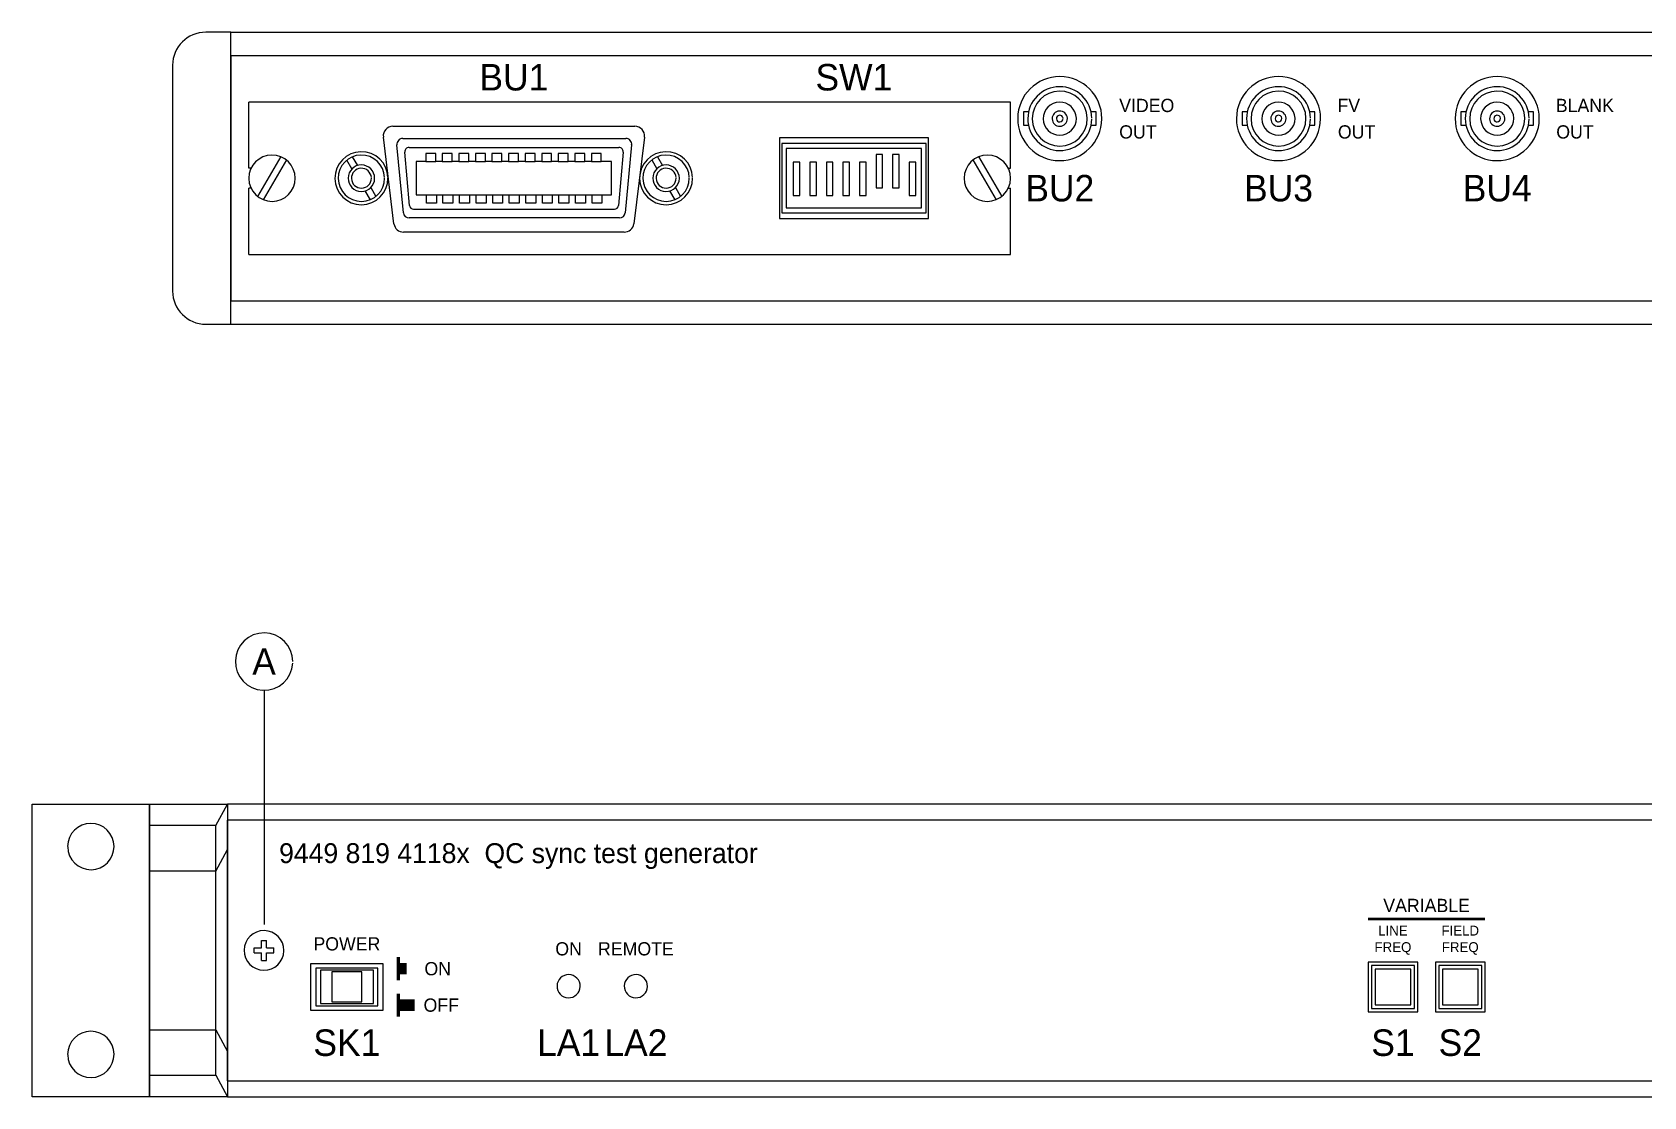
# Model space of a CAD drawing. Extents: x 8 to 490, y 62 to 222.
# Drawn here: x 8.5 to 251.8, y 61.6 to 222.4 of the extents above; entities that cross this region are included whole.
import ezdxf
from ezdxf.enums import TextEntityAlignment as Align

# ---------------------------------------------------------------- set-up
doc = ezdxf.new("R2010")
doc.units = 0
for name, color, linetype in [('KOMPONENT', 10, 'CONTINUOUS'), ('SERVICE-1', 5, 'CONTINUOUS'), ('TEKST', 7, 'CONTINUOUS')]:
    doc.layers.add(name, color=color, linetype=linetype)

msp = doc.modelspace()

# ---------------------------------------------------------------- linework, layer by layer
at = {"layer": 'KOMPONENT', "color": 0}
for p, q in [((38.5, 222.3938356164384), (34.69999999999999, 222.3938356164384)), ((38.5, 178.2938356164384), (38.5, 222.3938356164384)), ((29.69999999999999, 217.3938356164384), (29.69999999999999, 183.2938356164384)), ((38.5, 218.8438356164384), (38.5, 181.8438356164384)), ((461.5, 218.8438356164384), (38.5, 218.8438356164384)), ((41.2, 201.8438356164383), (41.2, 211.8438356164384)), ((156.2, 211.8438356164384), (41.2, 211.8438356164384)), ((156.2, 201.8438356164383), (156.2, 211.8438356164384)), ((62.95582775407094, 208.1983810709838), (99.47701724663843, 208.1983810709838)), ((63.11872582891841, 193.4757435056392), (61.51211425867042, 206.5666525965483)), ((64.53197741392161, 195.1101263708121), (63.56816983766153, 205.3649603891066)), ((64.43425472749034, 206.3438356164384), (98.13363362682001, 206.3438356164384)), ((98.99971851664883, 205.3649603891066), (98.03591094038875, 195.1101263708121)), ((100.9207299984725, 206.5666525965483), (99.31411842822455, 193.4757435056392)), ((121.3, 206.4438356164383), (121.3, 194.2438356164383)), ((143.8, 206.4438356164383), (121.3, 206.4438356164383)), ((121.65, 205.5938356164383), (121.65, 195.0938356164383)), ((143.45, 205.5938356164383), (121.65, 205.5938356164383)), ((122.35, 204.8438356164383), (122.35, 195.8438356164383)), ((142.75, 204.8438356164383), (122.35, 204.8438356164383)), ((142.75, 195.8438356164383), (142.75, 204.8438356164383)), ((143.45, 195.0938356164383), (143.45, 205.5938356164383)), ((143.8, 194.2438356164383), (143.8, 206.4438356164383)), ((56.77729947442064, 201.7495109753008), (55.99281498541906, 203.0619846762604)), ((57.63565669699899, 202.2625634857201), (56.85117220799846, 203.575037186678)), ((65.45538394875076, 196.2353503625671), (64.76048836822189, 204.2990496008298)), ((67.91401544663297, 202.8438356164384), (66.45, 202.8438356164384)), ((66.45, 202.8438356164384), (66.45, 197.8438356164384)), ((67.91401544663297, 204.0938356164384), (67.91401544663297, 202.8438356164384)), ((69.41401544663297, 204.0938356164384), (67.91401544663297, 204.0938356164384)), ((67.91401544663297, 202.8438356164384), (69.41401544663297, 202.8438356164384)), ((69.41401544663297, 202.8438356164384), (69.41401544663297, 204.0938356164384)), ((70.41401544663297, 202.8438356164384), (69.41401544663297, 202.8438356164384)), ((71.91401544663297, 204.0938356164384), (70.41401544663297, 204.0938356164384)), ((70.41401544663297, 204.0938356164384), (70.41401544663297, 202.8438356164384)), ((70.41401544663297, 202.8438356164384), (71.91401544663297, 202.8438356164384)), ((71.91401544663297, 202.8438356164384), (71.91401544663297, 204.0938356164384)), ((72.91401544663297, 202.8438356164384), (71.91401544663297, 202.8438356164384)), ((74.41401544663297, 204.0938356164384), (72.91401544663297, 204.0938356164384)), ((72.91401544663297, 204.0938356164384), (72.91401544663297, 202.8438356164384)), ((72.91401544663297, 202.8438356164384), (74.41401544663297, 202.8438356164384)), ((74.41401544663297, 202.8438356164384), (74.41401544663297, 204.0938356164384)), ((75.41401544663297, 202.8438356164384), (74.41401544663297, 202.8438356164384)), ((76.91401544663297, 204.0938356164384), (75.41401544663297, 204.0938356164384)), ((75.41401544663297, 204.0938356164384), (75.41401544663297, 202.8438356164384)), ((75.41401544663297, 202.8438356164384), (76.91401544663297, 202.8438356164384)), ((76.91401544663297, 202.8438356164384), (76.91401544663297, 204.0938356164384)), ((77.91401544663297, 202.8438356164384), (76.91401544663297, 202.8438356164384)), ((79.41401544663297, 204.0938356164384), (77.91401544663297, 204.0938356164384)), ((77.91401544663297, 204.0938356164384), (77.91401544663297, 202.8438356164384)), ((77.91401544663297, 202.8438356164384), (79.41401544663297, 202.8438356164384)), ((79.41401544663297, 202.8438356164384), (79.41401544663297, 204.0938356164384)), ((80.41401544663297, 202.8438356164384), (79.41401544663297, 202.8438356164384)), ((81.91401544663297, 204.0938356164384), (80.41401544663297, 204.0938356164384)), ((80.41401544663297, 204.0938356164384), (80.41401544663297, 202.8438356164384)), ((80.41401544663297, 202.8438356164384), (81.91401544663297, 202.8438356164384)), ((81.91401544663297, 202.8438356164384), (81.91401544663297, 204.0938356164384)), ((82.91401544663297, 202.8438356164384), (81.91401544663297, 202.8438356164384)), ((84.41401544663297, 204.0938356164384), (82.91401544663297, 204.0938356164384)), ((82.91401544663297, 204.0938356164384), (82.91401544663297, 202.8438356164384)), ((82.91401544663297, 202.8438356164384), (84.41401544663297, 202.8438356164384)), ((84.41401544663297, 202.8438356164384), (84.41401544663297, 204.0938356164384)), ((85.41401544663297, 202.8438356164384), (84.41401544663297, 202.8438356164384)), ((86.91401544663297, 204.0938356164384), (85.41401544663297, 204.0938356164384)), ((85.41401544663297, 204.0938356164384), (85.41401544663297, 202.8438356164384)), ((85.41401544663297, 202.8438356164384), (86.91401544663297, 202.8438356164384)), ((86.91401544663297, 202.8438356164384), (86.91401544663297, 204.0938356164384)), ((87.91401544663297, 202.8438356164384), (86.91401544663297, 202.8438356164384)), ((89.41401544663297, 204.0938356164384), (87.91401544663297, 204.0938356164384)), ((87.91401544663297, 204.0938356164384), (87.91401544663297, 202.8438356164384)), ((87.91401544663297, 202.8438356164384), (89.41401544663297, 202.8438356164384)), ((89.41401544663297, 202.8438356164384), (89.41401544663297, 204.0938356164384)), ((90.41401544663297, 202.8438356164384), (89.41401544663297, 202.8438356164384)), ((91.91401544663297, 204.0938356164384), (90.41401544663297, 204.0938356164384)), ((90.41401544663297, 204.0938356164384), (90.41401544663297, 202.8438356164384)), ((90.41401544663297, 202.8438356164384), (91.91401544663297, 202.8438356164384)), ((91.91401544663297, 202.8438356164384), (91.91401544663297, 204.0938356164384)), ((92.91401544663297, 202.8438356164384), (91.91401544663297, 202.8438356164384)), ((94.41401544663297, 204.0938356164384), (92.91401544663297, 204.0938356164384)), ((92.91401544663297, 204.0938356164384), (92.91401544663297, 202.8438356164384)), ((92.91401544663297, 202.8438356164384), (94.41401544663297, 202.8438356164384)), ((94.41401544663297, 202.8438356164384), (94.41401544663297, 204.0938356164384)), ((95.95000000000003, 202.8438356164384), (94.41401544663297, 202.8438356164384)), ((95.95000000000003, 197.8438356164384), (95.95000000000003, 202.8438356164384)), ((97.71087407227789, 204.2990496008298), (97.01597849174901, 196.2353503625671)), ((102.0342149529912, 203.0950853561305), (102.7987414615564, 201.7708865995625)), ((102.9002403567763, 203.5950853561293), (103.6647668653403, 202.2708865995633)), ((123.3958695417518, 202.7415421767389), (123.3958695417518, 197.7415421767389)), ((124.3958695417518, 202.7415421767389), (123.3958695417518, 202.7415421767389)), ((124.3958695417518, 197.7415421767389), (124.3958695417518, 202.7415421767389)), ((125.8958695417518, 202.7415421767389), (125.8958695417518, 197.7415421767389)), ((126.8958695417518, 202.7415421767389), (125.8958695417518, 202.7415421767389)), ((126.8958695417518, 197.7415421767389), (126.8958695417518, 202.7415421767389)), ((128.3958695417518, 202.7415421767389), (128.3958695417518, 197.7415421767389)), ((129.3958695417518, 202.7415421767389), (128.3958695417518, 202.7415421767389)), ((129.3958695417518, 197.7415421767389), (129.3958695417518, 202.7415421767389)), ((130.8958695417518, 202.7415421767389), (130.8958695417518, 197.7415421767389)), ((131.8958695417518, 202.7415421767389), (130.8958695417518, 202.7415421767389)), ((131.8958695417518, 197.7415421767389), (131.8958695417518, 202.7415421767389)), ((133.3958695417518, 202.7415421767389), (133.3958695417518, 197.7415421767389)), ((134.3958695417518, 202.7415421767389), (133.3958695417518, 202.7415421767389)), ((134.3958695417518, 197.7415421767389), (134.3958695417518, 202.7415421767389)), ((135.8958695417518, 203.9032749708702), (135.8958695417518, 198.9032749708702)), ((136.8958695417518, 203.9032749708702), (135.8958695417518, 203.9032749708702)), ((136.8958695417518, 198.9032749708702), (136.8958695417518, 203.9032749708702)), ((138.3958695417518, 203.9032749708702), (138.3958695417518, 198.9032749708702)), ((139.3958695417518, 203.9032749708702), (138.3958695417518, 203.9032749708702)), ((139.3958695417518, 198.9032749708702), (139.3958695417518, 203.9032749708702)), ((140.8958695417518, 202.7415421767389), (140.8958695417518, 197.7415421767389)), ((141.8958695417518, 202.7415421767389), (140.8958695417518, 202.7415421767389)), ((141.8958695417518, 197.7415421767389), (141.8958695417518, 202.7415421767389)), ((41.2, 188.8438356164384), (41.2, 198.8438356164383)), ((58.73523313465923, 198.4167846333142), (59.49975964322429, 197.0925858767463)), ((59.60125853844413, 198.9167846333134), (60.36578504700817, 197.5925858767472)), ((66.45, 197.8438356164384), (68.01639313681939, 197.8438356164384)), ((68.01639313681939, 197.8438356164384), (69.51639313681939, 197.8438356164384)), ((68.01639313681939, 196.5938356164384), (68.01639313681939, 197.8438356164384)), ((69.51639313681939, 197.8438356164384), (70.51639313681939, 197.8438356164384)), ((69.51639313681939, 197.8438356164384), (69.51639313681939, 196.5938356164384)), ((70.51639313681939, 196.5938356164384), (70.51639313681939, 197.8438356164384)), ((70.51639313681939, 197.8438356164384), (72.01639313681939, 197.8438356164384)), ((72.01639313681939, 197.8438356164384), (73.01639313681939, 197.8438356164384)), ((72.01639313681939, 197.8438356164384), (72.01639313681939, 196.5938356164384)), ((73.01639313681939, 196.5938356164384), (73.01639313681939, 197.8438356164384)), ((73.01639313681939, 197.8438356164384), (74.51639313681939, 197.8438356164384)), ((74.51639313681939, 197.8438356164384), (75.51639313681939, 197.8438356164384)), ((74.51639313681939, 197.8438356164384), (74.51639313681939, 196.5938356164384)), ((75.51639313681939, 196.5938356164384), (75.51639313681939, 197.8438356164384)), ((75.51639313681939, 197.8438356164384), (77.01639313681939, 197.8438356164384)), ((77.01639313681939, 197.8438356164384), (78.01639313681939, 197.8438356164384)), ((77.01639313681939, 197.8438356164384), (77.01639313681939, 196.5938356164384)), ((78.01639313681939, 196.5938356164384), (78.01639313681939, 197.8438356164384)), ((78.01639313681939, 197.8438356164384), (79.51639313681939, 197.8438356164384)), ((79.51639313681939, 197.8438356164384), (80.51639313681939, 197.8438356164384)), ((79.51639313681939, 197.8438356164384), (79.51639313681939, 196.5938356164384)), ((80.51639313681939, 196.5938356164384), (80.51639313681939, 197.8438356164384)), ((80.51639313681939, 197.8438356164384), (82.01639313681939, 197.8438356164384)), ((82.01639313681939, 197.8438356164384), (83.01639313681939, 197.8438356164384)), ((82.01639313681939, 197.8438356164384), (82.01639313681939, 196.5938356164384)), ((83.01639313681939, 196.5938356164384), (83.01639313681939, 197.8438356164384)), ((83.01639313681939, 197.8438356164384), (84.51639313681939, 197.8438356164384)), ((84.51639313681939, 197.8438356164384), (85.51639313681939, 197.8438356164384)), ((84.51639313681939, 197.8438356164384), (84.51639313681939, 196.5938356164384)), ((85.51639313681939, 196.5938356164384), (85.51639313681939, 197.8438356164384)), ((85.51639313681939, 197.8438356164384), (87.01639313681939, 197.8438356164383)), ((87.01639313681939, 197.8438356164384), (88.01639313681939, 197.8438356164384)), ((87.01639313681939, 197.8438356164383), (87.01639313681939, 196.5938356164383)), ((88.01639313681939, 196.5938356164383), (88.01639313681939, 197.8438356164383)), ((88.01639313681939, 197.8438356164383), (89.51639313681939, 197.8438356164383)), ((89.51639313681939, 197.8438356164384), (90.51639313681936, 197.8438356164384)), ((89.51639313681939, 197.8438356164383), (89.51639313681939, 196.5938356164383)), ((90.51639313681939, 196.5938356164383), (90.51639313681939, 197.8438356164383)), ((90.51639313681939, 197.8438356164383), (92.01639313681939, 197.8438356164383)), ((92.01639313681936, 197.8438356164384), (93.01639313681939, 197.8438356164384)), ((92.01639313681939, 197.8438356164383), (92.01639313681939, 196.5938356164383)), ((93.01639313681939, 196.5938356164383), (93.01639313681939, 197.8438356164383)), ((93.01639313681939, 197.8438356164383), (94.51639313681939, 197.8438356164383)), ((94.51639313681939, 197.8438356164384), (95.95000000000003, 197.8438356164384)), ((94.51639313681939, 197.8438356164383), (94.51639313681939, 196.5938356164383)), ((104.7352331346592, 198.4167846333142), (105.4997596432243, 197.0925858767463)), ((105.6012585384441, 198.9167846333134), (106.3657850470082, 197.5925858767472)), ((123.3958695417518, 197.7415421767389), (124.3958695417518, 197.7415421767389)), ((125.8958695417518, 197.7415421767389), (126.8958695417518, 197.7415421767389)), ((128.3958695417518, 197.7415421767389), (129.3958695417518, 197.7415421767389)), ((130.8958695417518, 197.7415421767389), (131.8958695417518, 197.7415421767389)), ((133.3958695417518, 197.7415421767389), (134.3958695417518, 197.7415421767389)), ((135.8958695417518, 198.9032749708702), (136.8958695417518, 198.9032749708702)), ((138.3958695417518, 198.9032749708702), (139.3958695417518, 198.9032749708702)), ((140.8958695417518, 197.7415421767389), (141.8958695417518, 197.7415421767389)), ((156.2, 188.8438356164384), (156.2, 198.8438356164383)), ((69.51639313681939, 196.5938356164384), (68.01639313681939, 196.5938356164384)), ((72.01639313681939, 196.5938356164384), (70.51639313681939, 196.5938356164384)), ((74.51639313681939, 196.5938356164384), (73.01639313681939, 196.5938356164384)), ((77.01639313681939, 196.5938356164384), (75.51639313681939, 196.5938356164384)), ((79.51639313681939, 196.5938356164384), (78.01639313681939, 196.5938356164384)), ((82.01639313681939, 196.5938356164384), (80.51639313681939, 196.5938356164384)), ((84.51639313681939, 196.5938356164384), (83.01639313681939, 196.5938356164384)), ((87.01639313681939, 196.5938356164383), (85.51639313681939, 196.5938356164384)), ((89.51639313681939, 196.5938356164383), (88.01639313681939, 196.5938356164383)), ((92.01639313681939, 196.5938356164383), (90.51639313681939, 196.5938356164383)), ((94.51639313681939, 196.5938356164383), (93.01639313681939, 196.5938356164383)), ((121.65, 195.0938356164383), (143.45, 195.0938356164383)), ((122.35, 195.8438356164383), (142.75, 195.8438356164383)), ((97.16982605055993, 194.3438356164383), (65.39806230375042, 194.3438356164383)), ((121.3, 194.2438356164383), (143.8, 194.2438356164383)), ((97.87040493282409, 192.1983810709838), (64.56243932431893, 192.1983810709838)), ((41.2, 188.8438356164384), (156.2, 188.8438356164384)), ((38.5, 181.8438356164384), (461.5, 181.8438356164384)), ((34.69999999999999, 178.2938356164384), (38.5, 178.2938356164384)), ((8.499999999999948, 61.59999999999999), (8.499999999999948, 105.8)), ((8.499999999999948, 105.8), (26.19999999999994, 105.8)), ((26.19999999999994, 105.8), (37.99999999999996, 105.8)), ((26.19999999999994, 61.59999999999999), (26.19999999999994, 105.8)), ((26.19999999999994, 105.8), (26.19999999999994, 61.59999999999999)), ((461, 105.8), (38, 105.8)), ((37.99999999999996, 105.8), (37.99999999999996, 61.59999999999999)), ((26.19999999999994, 102.55), (26.19999999999994, 64.85)), ((36.19999999999995, 102.55), (26.19999999999994, 102.55)), ((36.19999999999995, 64.85), (36.19999999999995, 102.55)), ((461, 103.4), (38, 103.4)), ((38, 103.4), (38, 64)), ((37.99999999999996, 64), (37.99999999999996, 103.4)), ((36.19999999999995, 95.69999999999999), (26.19999999999994, 95.69999999999999)), ((36.19999999999995, 71.69999999999999), (36.19999999999995, 95.69999999999999)), ((37.99999999999996, 95.69999999999999), (37.99999999999996, 71.69999999999999)), ((50.5, 81.69999999999999), (50.5, 74.69999999999999)), ((61.5, 81.69999999999999), (50.5, 81.69999999999999)), ((51.3, 81.04999999999995), (51.3, 75.34999999999997)), ((60.7, 81.04999999999995), (51.3, 81.04999999999995)), ((52, 80.69999999999999), (52, 75.69999999999999)), ((60, 80.69999999999999), (52, 80.69999999999999)), ((53.75, 80.44999999999999), (53.75, 75.94999999999999)), ((58.25, 80.44999999999999), (53.75, 80.44999999999999)), ((58.25, 75.94999999999999), (58.25, 80.44999999999999)), ((60, 75.69999999999999), (60, 80.69999999999999)), ((60.7, 75.34999999999997), (60.7, 81.04999999999995)), ((61.5, 74.69999999999999), (61.5, 81.69999999999999)), ((210.19, 81.95000000000002), (210.19, 74.45000000000002)), ((217.69, 81.95000000000002), (210.19, 81.95000000000002)), ((210.69, 81.45000000000002), (210.69, 74.95000000000002)), ((217.19, 81.45000000000002), (210.69, 81.45000000000002)), ((211.24, 80.9), (211.24, 75.50000000000003)), ((216.64, 80.9), (211.24, 80.9)), ((216.64, 75.50000000000003), (216.64, 80.9)), ((217.19, 74.95000000000002), (217.19, 81.45000000000002)), ((217.69, 74.45000000000002), (217.69, 81.95000000000002)), ((227.85, 81.95000000000002), (220.35, 81.95000000000002)), ((220.35, 81.95000000000002), (220.35, 74.45000000000002)), ((227.35, 81.45000000000002), (220.85, 81.45000000000002)), ((220.85, 81.45000000000002), (220.85, 74.95000000000002)), ((226.8, 80.9), (221.4, 80.9)), ((221.4, 80.9), (221.4, 75.50000000000003)), ((226.8, 75.50000000000003), (226.8, 80.9)), ((227.35, 74.95000000000002), (227.35, 81.45000000000002)), ((227.85, 74.45000000000002), (227.85, 81.95000000000002)), ((52, 75.69999999999999), (60, 75.69999999999999)), ((53.75, 75.94999999999999), (58.25, 75.94999999999999)), ((211.24, 75.50000000000003), (216.64, 75.50000000000003)), ((221.4, 75.50000000000003), (226.8, 75.50000000000003)), ((50.5, 74.69999999999999), (61.5, 74.69999999999999)), ((51.3, 75.34999999999997), (60.7, 75.34999999999997)), ((210.19, 74.45000000000002), (217.69, 74.45000000000002)), ((210.69, 74.95000000000002), (217.19, 74.95000000000002)), ((220.35, 74.45000000000002), (227.85, 74.45000000000002)), ((220.85, 74.95000000000002), (227.35, 74.95000000000002)), ((26.19999999999994, 71.69999999999999), (36.19999999999995, 71.69999999999999)), ((26.19999999999994, 64.85), (36.19999999999995, 64.85)), ((38, 64), (461, 64)), ((26.19999999999994, 61.59999999999999), (8.499999999999948, 61.59999999999999)), ((37.99999999999996, 61.59999999999999), (26.19999999999994, 61.59999999999999)), ((38, 61.59999999999999), (461, 61.59999999999999))]:
    msp.add_line(p, q, dxfattribs=at)
for points in [[(38.5, 222.3938356164384), (461.5, 222.3938356164384)], [(65.38492687350968, 205.0048088064189), (97.08643556699009, 205.0048088064189)], [(46.01698729810759, 203.6249245296835), (42.51698729810794, 197.562746703193)], [(46.88301270189204, 203.1249245296835), (43.38301270189235, 197.062746703193)], [(150.5169872981079, 203.1249245296835), (154.0169872981077, 197.062746703193)], [(151.3830127018924, 203.6249245296835), (154.8830127018921, 197.562746703193)], [(41.5377223398322, 201.8438356164383), (41.2, 201.8438356164383)], [(155.8622776601678, 201.8438356164383), (156.2, 201.8438356164383)], [(41.5377223398322, 198.8438356164383), (41.2, 198.8438356164383)], [(155.8622776601678, 198.8438356164383), (156.2, 198.8438356164383)], [(66.07982245403859, 195.6828624264578), (96.39153998646121, 195.6828624264578)], [(38.5, 178.2938356164384), (461.5, 178.2938356164384)], [(36.19999999999995, 102.55), (37.99999999999996, 105.8)], [(36.19999999999995, 95.69999999999999), (37.99999999999996, 98.94999999999999)], [(43.125, 85.20000000000003), (43.875, 85.20000000000003)], [(43.125, 84.07500000000003), (43.125, 85.20000000000003)], [(43.875, 84.07500000000003), (43.875, 85.20000000000003)], [(42, 83.32500000000003), (42, 84.07500000000003)], [(42, 84.07500000000003), (43.125, 84.07500000000003)], [(42, 83.32500000000003), (43.125, 83.32500000000003)], [(43.12500000000006, 82.20000000000003), (43.125, 83.32500000000003)], [(43.875, 84.07500000000003), (45, 84.07500000000003)], [(43.875, 82.20000000000003), (43.875, 83.32500000000003)], [(43.875, 83.32500000000003), (45, 83.32500000000003)], [(45, 83.32500000000003), (45, 84.07500000000003)], [(43.12500000000006, 82.20000000000003), (43.875, 82.20000000000003)], [(36.19999999999995, 71.69999999999993), (37.99999999999996, 68.44999999999993)], [(36.19999999999995, 64.85), (37.99999999999996, 61.59999999999999)]]:
    msp.add_lwpolyline(points, dxfattribs=at)
at = {"layer": 'KOMPONENT', "color": 0, "linetype": 'CONTINUOUS'}
for points in [[(158.9197643067321, 210.3438356164384), (158.14, 210.3438356164384), (158.14, 208.3438356164384)], [(168.3602356932679, 208.3438356164384), (169.14, 208.3438356164384), (169.14, 210.3438356164384), (168.3602356932679, 210.3438356164384)], [(191.9397643067321, 210.3438356164384), (191.16, 210.3438356164384), (191.16, 208.3438356164384)], [(201.3802356932679, 208.3438356164384), (202.16, 208.3438356164384), (202.16, 210.3438356164384), (201.3802356932679, 210.3438356164384)], [(224.9597643067321, 210.3438356164384), (224.18, 210.3438356164384), (224.18, 208.3438356164384)], [(234.4002356932679, 208.3438356164384), (235.18, 208.3438356164384), (235.18, 210.3438356164384), (234.4002356932679, 210.3438356164384)], [(158.14, 208.3438356164384), (158.9197643067321, 208.3438356164384)], [(191.16, 208.3438356164384), (191.9397643067321, 208.3438356164384)], [(224.18, 208.3438356164384), (224.9597643067321, 208.3438356164384)]]:
    msp.add_lwpolyline(points, dxfattribs=at)
at = {"layer": 'KOMPONENT', "color": 0}
for centre, radius, start, end in [((34.7, 217.3938356164384), 5, 90, 180), ((163.64, 209.3438356164384), 6.349999999999994, 359.9999999999999, 359.5350080315859), ((196.66, 209.3438356164384), 6.349999999999994, 359.9999999999999, 359.5350080315859), ((229.68, 209.3438356164384), 6.349999999999994, 359.9999999999999, 359.5350080315859), ((62.95582775407095, 206.7438356164384), 1.454545454545455, 89.99999999999999, 186.9967663571344), ((99.477016503072, 206.7438356164384), 1.454545454545455, 353.0032336428657, 90), ((64.43425472749034, 205.4712526255856), 0.872582990852746, 89.99999999999999, 186.9967663571344), ((65.38492687350968, 204.3756852355696), 0.6291235708492009, 89.99999999999999, 186.9967663571344), ((97.08643556699009, 204.3756852355696), 0.6291235708492009, 353.0032336428657, 90), ((98.13363362682001, 205.4712526255856), 0.872582990852746, 353.0032336428657, 90), ((44.7, 200.3438356164383), 3.5, 180.460924199751, 180.0000000000002), ((58.2, 200.3438356164384), 4.001249804748511, 1.43209618416467, 0.08212269450660872), ((58.2, 200.3438356164384), 3.501428280002319, 1.63657704161676, 0.105952927835551), ((58.2, 200.3438356164384), 2, 1.667057918588964e-13, 359.0403765819981), ((104.2, 200.3438356164384), 4.001249804748511, 1.43209618416467, 0.08212269450660872), ((104.2, 200.3438356164384), 3.501428280002319, 1.63657704161676, 0.105952927835551), ((104.2, 200.3438356164384), 2, 1.667057918588964e-13, 359.0403765819981), ((152.7, 200.3438356164383), 3.5, 359.9999999999999, 359.539075800249), ((58.2, 200.3438356164384), 1.50332963783729, 3.814074834290493, 0.1492669408606702), ((104.2, 200.3438356164384), 1.50332963783729, 3.814074834290493, 0.1492669408606702), ((65.39806230375042, 195.2164186072911), 0.872582990852746, 186.9967663571344, 270), ((66.07982245403859, 196.311985997307), 0.6291235708492009, 186.9967663571344, 270), ((96.39153998646121, 196.311985997307), 0.6291235708492009, 270, 353.0032336428657), ((97.16982605055993, 195.2164186072911), 0.872582990852746, 270, 353.0032336428657), ((64.56243932431892, 193.6529265255293), 1.454545454545455, 186.9967663571344, 270), ((97.87040493282407, 193.6529265255293), 1.454545454545455, 270, 353.0032336428657), ((34.7, 183.2938356164384), 5, 180, 270), ((17.34999999999997, 99.40000000000003), 3.5, 180.9022211615302, 179.9999999999998), ((43.5, 83.70000000000003), 3, 2.684835416657289e-13, 358.8769043763087), ((89.47999999999999, 78.29999999999995), 1.75, 9.97404903462515, 9.564594105850306), ((99.64, 78.29999999999995), 1.75, 9.97404903462515, 9.564594105850306), ((99.64, 78.29999999999995), 1.75, 9.97404903462515, 9.564594105850306), ((17.34999999999997, 68.00000000000003), 3.5, 180.9022211615302, 179.9999999999998)]:
    msp.add_arc(centre, radius, start, end, dxfattribs=at)
at = {"layer": 'KOMPONENT', "color": 0, "linetype": 'CONTINUOUS'}
for centre, radius, start, end in [((163.64, 209.3438356164384), 4.825, 0.7952637181990125, 359.1673730293475), ((196.66, 209.3438356164384), 4.825, 0.7952637181990125, 359.1673730293475), ((229.68, 209.3438356164384), 4.825, 0.7952637181990125, 359.1673730293475), ((163.64, 209.3438356164384), 4.15, 0.9242709728844857, 359.9782829790772), ((163.64, 209.3438356164384), 2.5, 1.590925475978026, 359.9626126493715), ((196.66, 209.3438356164384), 4.15, 0.9242709728844857, 359.9782829790772), ((196.66, 209.3438356164384), 2.5, 1.590925475978026, 359.9626126493715), ((229.68, 209.3438356164384), 4.15, 0.9242709728844857, 359.9782829790772), ((229.68, 209.3438356164384), 2.5, 1.590925475978026, 359.9626126493715), ((163.64, 209.3438356164384), 1.15, 3.420789517265013, 359.9195352245034), ((163.64, 209.3438356164384), 0.5, 8.523285061559909, 359.7982615410911), ((196.66, 209.3438356164384), 1.15, 3.420789517265013, 359.9195352245034), ((196.66, 209.3438356164384), 0.5, 8.523285061559909, 359.7982615410911), ((229.68, 209.3438356164384), 1.15, 3.420789517265013, 359.9195352245034), ((229.68, 209.3438356164384), 0.5, 8.523285061559909, 359.7982615410911)]:
    msp.add_arc(centre, radius, start, end, dxfattribs=at)
at = {"layer": 'SERVICE-1', "color": 0}
msp.add_lwpolyline([(43.5, 123), (43.5, 87.60817859643493)], dxfattribs=at)
msp.add_arc((43.5, 127.3333333333334), 4.333333333333333, 359.9999999999999, 356.9872124958166, dxfattribs=at)
at = {"layer": 'TEKST', "color": 0}
for points, const_width in [([(210.19, 88.44999999999999), (227.85, 88.44999999999999)], 0.4), ([(63.75704999084417, 79.19587011330634), (63.75704999084417, 82.69587011330634)], 0.5), ([(63.75704999084417, 80.94587011330634), (65.00704999084417, 80.94587011330634)], 1.75), ([(63.75704999084417, 75.44587011330634), (66.25704999084417, 75.44587011330634)], 1.75), ([(63.75704999084417, 73.69587011330634), (63.75704999084417, 77.19587011330634)], 0.5)]:
    msp.add_lwpolyline(points, dxfattribs=dict(at, const_width=const_width))

# ---------------------------------------------------------------- texts
at = {"layer": 'SERVICE-1', "color": 0}
for s, p in [('BU1', (81.21642250035468, 213.5938356164384)), ('SW1', (132.55, 213.5938356164384)), ('BU2', (163.64, 196.8438356164384)), ('BU3', (196.66, 196.8438356164384)), ('BU4', (229.68, 196.8438356164384)), ('SK1', (56, 67.7728738881035)), ('LA1', (89.47999999999998, 67.7728738881035)), ('LA2', (99.64, 67.7728738881035)), ('S1', (213.94, 67.7728738881035)), ('S2', (224.1, 67.7728738881035))]:
    msp.add_text(s, height=4, dxfattribs=at).set_placement(p, align=Align.CENTER)
msp.add_text('A', height=4, dxfattribs=at).set_placement((43.5, 127.3333333333334), align=Align.MIDDLE)
at = {"layer": 'TEKST', "color": 0}
for s, height, p in [('VIDEO', 2, (172.6085491826126, 210.3368666919915)), ('FV', 2, (205.5585999046428, 210.3368666919915)), ('BLANK', 2, (238.5247640377691, 210.3368666919915)), ('OUT', 2, (172.6085491826126, 206.3368666919915)), ('OUT', 2, (205.6285491826126, 206.3368666919915)), ('OUT', 2, (238.5990351246752, 206.3368666919915)), ('9449 819 4118x  QC sync test generator', 3, (45.7726289490774, 96.90000000000003))]:
    msp.add_text(s, height=height, dxfattribs=at).set_placement(p)
for s, p in [('VARIABLE', (219.02, 89.5)), ('POWER', (56.00704999084417, 83.69587011330634)), ('ON', (69.72134699993545, 79.94587011330634)), ('OFF', (70.25704999084417, 74.44587011330634))]:
    msp.add_text(s, height=2, dxfattribs=at).set_placement(p, align=Align.CENTER)
at = {"layer": 'TEKST', "color": 0, "linetype": 'CONTINUOUS'}
for s, height, p in [('LINE', 1.5, (213.94, 85.94999999999999)), ('FIELD', 1.5, (224.1, 85.94999999999999)), ('ON', 2, (89.47999999999999, 82.94999999999999)), ('REMOTE', 2, (99.64, 82.94999999999999)), ('FREQ', 1.5, (213.94, 83.44999999999999)), ('FREQ', 1.5, (224.1, 83.44999999999999))]:
    msp.add_text(s, height=height, dxfattribs=at).set_placement(p, align=Align.CENTER)

doc.saveas('drawing.dxf')
